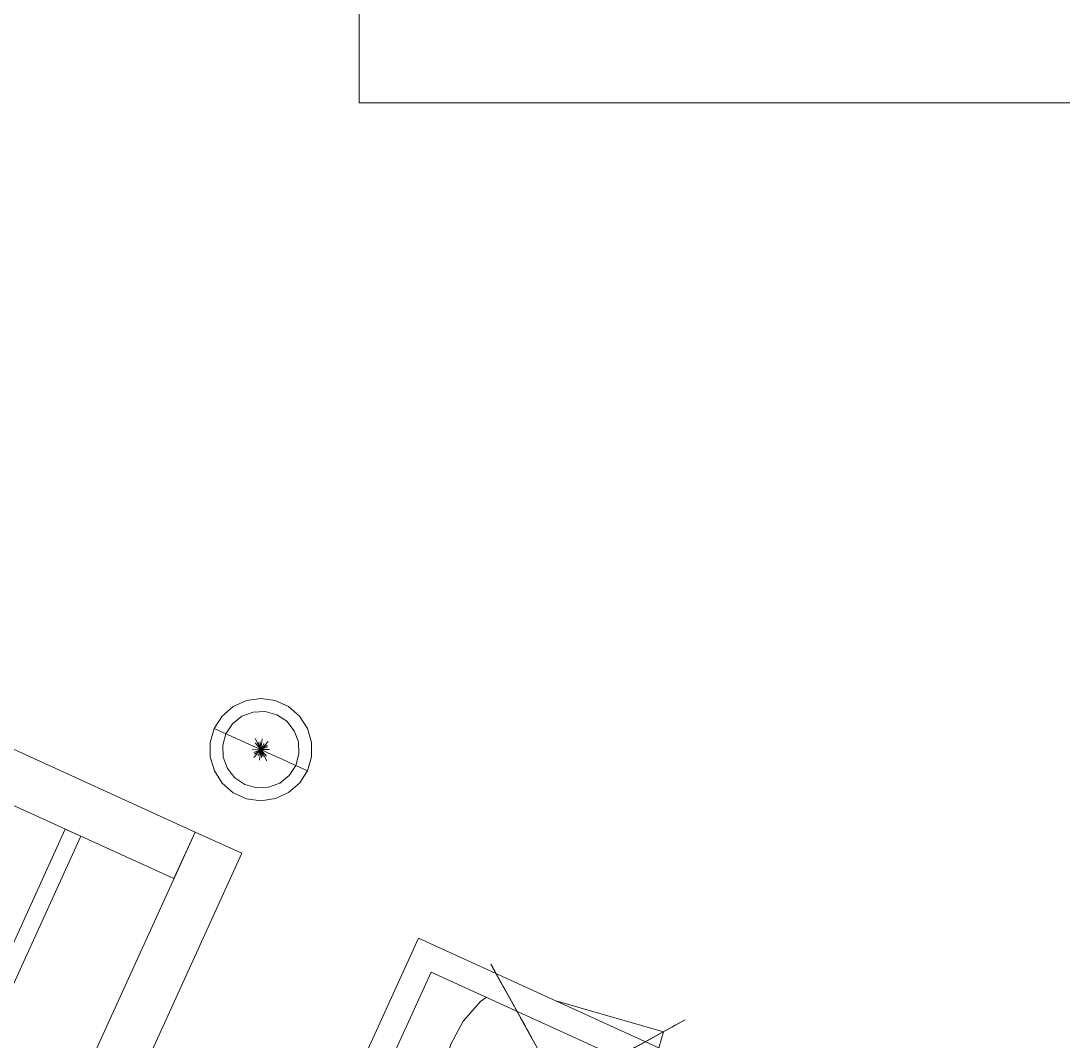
# Model space of a CAD drawing. Header units: inches. Extents: x -578 to 1873, y 397 to 1812.
# Drawn here: x 314 to 436.2, y 1217.8 to 1337.5 of the extents above; entities that cross this region are included whole.
import ezdxf

# ---------------------------------------------------------------- set-up
doc = ezdxf.new("R2010")
doc.units = ezdxf.units.IN
doc.header["$MEASUREMENT"] = 0
for name, color, linetype, lineweight in [('A-FLOR', 192, 'Continuous', 13), ('A-WALL', 113, 'Continuous', 13), ('E-LITE-EQPM', 33, 'Continuous', 9), ('I-FURN', 30, 'Continuous', 9), ('L-HRDS', 13, 'Continuous', 9), ('L-PLNT', 71, 'Continuous', 9)]:
    doc.layers.add(name, color=color, linetype=linetype, lineweight=lineweight)

# ---------------------------------------------------------------- blocks, each defined once
blk = doc.blocks.new('3D Cad File Example_dwg_Pergola Modern - Pergola-1094976-_3D_-2974-Level 1')
at = {"layer": 'I-FURN'}
for p, q in [((85.5, 54), (-85.5, 54)), ((91.5, 54), (85.5, 54)), ((85.5, 54), (85.5, -54)), ((85.5, 54), (85.5, 48)), ((91.5, 54), (91.5, -54)), ((85.5, 48), (-85.5, 48)), ((73.5, 48), (71.5, 48)), ((71.5, 48), (71.5, -48)), ((73.5, 48), (73.5, -48))]:
    blk.add_line(p, q, dxfattribs=at)
blk = doc.blocks.new('3D Cad File Example_dwg_RPC Shrub - Lupin 3_-10_-1394599-_3D_-V85-Level 1')
at = {"layer": 'L-PLNT'}
for p, q in [((0, 16.02), (0, 16.76)), ((0, 16.76), (0, 8.9)), ((0, 7.27), (0, 16.02)), ((0, 14.98), (0, 15.42)), ((0, 15.42), (0, 15.14)), ((0, 15.14), (0, 10.95)), ((0, 14.98), (0, 9.94)), ((0, 14.09), (0, 14.83)), ((0, 14.83), (0, 8.16)), ((0, 13.86), (-9.28, 4.58)), ((0, 9.19), (0, 14.09)), ((1.39, 12.47), (0, 13.86)), ((0, 8.14), (0, 10.95)), ((0, 9.87), (0, 10.08)), ((0, 10.08), (0, 8.9)), ((0, 8.16), (0, 9.94)), ((0, 9.87), (0, 9.48)), ((0, 7.12), (0, 9.64)), ((0, 9.59), (0, 9.64)), ((0, 9.59), (0, 9.51)), ((0, 9.51), (0, 9.39)), ((0, 9.48), (0, 6.82)), ((0, 9.39), (0, 9.26)), ((0, 9.26), (0, 9.12)), ((0, 8.9), (0, 9.19)), ((0, 8.34), (0, 9.14)), ((0, 9.14), (0, 7.56)), ((0, 9.12), (0, 9)), ((0, 8.9), (0, 9)), ((0, 7.8), (0, 8.34)), ((0, 6.82), (0, 8.3)), ((0, 8.2), (0, 8.3)), ((0, 8.2), (0, 8.08)), ((0, 7.56), (0, 8.14)), ((0, 8.08), (0, 7.95)), ((0, 7.95), (0, 7.81)), ((0, 7.81), (0, 7.56)), ((0, 7.81), (0, 7.7)), ((0, 7.48), (0, 7.8)), ((0, 7.71), (0, -9.7)), ((0, 7.61), (0, 7.7)), ((0, 7.56), (0, 7.61)), ((0, 7.41), (0, 7.56)), ((0, 7.43), (0, 7.56)), ((0, 7.48), (0, 7.41)), ((0, 7.43), (0, 7.32)), ((0, 6.38), (0, 7.42)), ((0, 7.41), (0, 7.42)), ((0, 6.82), (0, 7.41)), ((0, 7.32), (0, 7.24)), ((0, 7.27), (0, 7.12)), ((0, 7.24), (0, 7.17)), ((0, 7.17), (0, 7.11)), ((0, 7.11), (0, 7.05)), ((0, 7.05), (0, 6.97)), ((0, 6.97), (0, 6.38)), ((0, 6.82), (0, 5.93)), ((0, 3.56), (0, 5.93)), ((0, 5.19), (0, 5.34)), ((0, 4.3), (0, 5.34)), ((0, 5.19), (0, 4.3)), ((0, 4.3), (0, 3.56)), ((0, 4.3), (0, 3.71)), ((0, 3.11), (0, 3.71)), ((0, 2.04), (0, 3.39)), ((0, 3.39), (0, 3.2)), ((0, 3.2), (0, 2.37)), ((0, 2.22), (0, 3.11)), ((0, 2.37), (0, 2.22)), ((0, 2.04), (0, 2.22)), ((0, 2.22), (0, 0.84)), ((0, 1.04), (0, 1.48)), ((0, 1.48), (0, 0.12)), ((0, 1.04), (0, -1.33)), ((0, 0.84), (0, 0.21)), ((0, 0.12), (0, 0.21)), ((-16, 0), (-16.76, 0)), ((-16.76, 0), (-16.61, 0)), ((-8.9, 0), (-16.61, 0)), ((-16.45, 0), (-16.46, 0)), ((-16.46, 0), (-14.6, 0)), ((-16.45, 0), (-14.43, 0)), ((-16, 0), (-13.82, 0)), ((-14.6, 0), (-10.56, 0)), ((-8.01, 0), (-14.43, 0)), ((-10.38, 0), (-13.94, 0)), ((-13.94, 0), (-13.74, 0)), ((-13.74, 0), (-13.82, 0)), ((-13.79, 0), (-13.05, 0)), ((-13.79, 0), (-8.45, 0)), ((-13.05, 0), (-7.12, 0)), ((-8.75, 0), (-11.27, 0)), ((-11.27, 0), (-10.38, 0)), ((-7.86, 0), (-10.56, 0)), ((7.32, 0), (-10.1, 0)), ((-10.1, 0), (-8.33, 0)), ((-7.86, 0), (-9.79, 0)), ((-9.79, 0), (-9.7, 0)), ((-9.7, 0), (-9.54, 0)), ((-9.54, 0), (-9.33, 0)), ((-9.33, 0), (-9.09, 0)), ((-8.9, 0), (-9.19, 0)), ((-9.19, 0), (-8.01, 0)), ((-9.09, 0), (-8.85, 0)), ((-8.85, 0), (-8.63, 0)), ((-8.75, 0), (-8.36, 0)), ((-8.45, 0), (-8.63, 0)), ((-8.33, 0), (-8.36, 0)), ((-8.11, 0), (-8.16, 0)), ((-8.16, 0), (-5.91, 0)), ((-8.02, 0), (-8.11, 0)), ((-7.64, 0), (-8.02, 0)), ((-7.52, 0), (-7.64, 0)), ((-7.52, 0), (-7.41, 0)), ((-7.41, 0), (-4.6, 0)), ((-7.12, 0), (-6.97, 0)), ((-6.97, 0), (-6.11, 0)), ((-5.91, 0), (-6.11, 0)), ((-4.3, 0), (-5.04, 0)), ((-4.6, 0), (-5.04, 0)), ((-2.67, 0), (-4.3, 0)), ((-2.65, 0), (-3.78, 0)), ((-3.78, 0), (-3.74, 0)), ((-3.74, 0), (-3.14, 0)), ((-2.08, 0), (-3.14, 0)), ((-2.67, 0), (-2.37, 0)), ((-1.78, 0), (-2.65, 0)), ((-1.48, 0), (-2.37, 0)), ((-2.08, 0), (-1.78, 0)), ((-1.33, 0), (-1.48, 0)), ((1.04, 0), (-1.33, 0)), ((1.48, 0), (0.12, 0)), ((0.12, 0), (0.21, 0)), ((0.84, 0), (0.21, 0)), ((2.22, 0), (0.84, 0)), ((1.04, 0), (1.48, 0)), ((2.04, 0), (2.22, 0)), ((2.04, 0), (3.39, 0)), ((2.22, 0), (3.11, 0)), ((2.37, 0), (2.22, 0)), ((3.2, 0), (2.37, 0)), ((3.11, 0), (3.71, 0)), ((3.39, 0), (3.2, 0)), ((4.3, 0), (3.56, 0)), ((3.56, 0), (5.93, 0)), ((4.3, 0), (3.71, 0)), ((5.19, 0), (4.3, 0)), ((4.3, 0), (5.34, 0)), ((5.19, 0), (5.34, 0)), ((6.82, 0), (5.93, 0)), ((6.97, 0), (6.38, 0)), ((6.38, 0), (7.42, 0)), ((6.82, 0), (7.41, 0)), ((9.48, 0), (6.82, 0)), ((6.82, 0), (8.3, 0)), ((7.05, 0), (6.97, 0)), ((7.11, 0), (7.05, 0)), ((7.17, 0), (7.11, 0)), ((7.27, 0), (7.12, 0)), ((7.12, 0), (9.64, 0)), ((7.24, 0), (7.17, 0)), ((7.32, 0), (7.24, 0)), ((7.27, 0), (16.02, 0)), ((7.43, 0), (7.32, 0)), ((7.48, 0), (7.41, 0)), ((7.41, 0), (7.56, 0)), ((7.41, 0), (7.42, 0)), ((7.43, 0), (7.56, 0)), ((7.48, 0), (7.8, 0)), ((7.94, 0), (7.56, 0)), ((7.56, 0), (8.14, 0)), ((9.14, 0), (7.56, 0)), ((7.56, 0), (7.61, 0)), ((7.61, 0), (7.7, 0)), ((7.81, 0), (7.7, 0)), ((7.8, 0), (8.34, 0)), ((7.95, 0), (7.81, 0)), ((8.27, 0), (7.94, 0)), ((8.08, 0), (7.95, 0)), ((8.2, 0), (8.08, 0)), ((8.14, 0), (10.95, 0)), ((14.83, 0), (8.16, 0)), ((8.16, 0), (9.94, 0)), ((8.2, 0), (8.3, 0)), ((8.58, 0), (8.27, 0)), ((8.34, 0), (9.14, 0)), ((8.88, 0), (8.58, 0)), ((9.19, 0), (8.88, 0)), ((10.08, 0), (8.9, 0)), ((8.9, 0), (9, 0)), ((16.76, 0), (8.9, 0)), ((8.9, 0), (9.19, 0)), ((9.12, 0), (9, 0)), ((9.26, 0), (9.12, 0)), ((9.52, 0), (9.19, 0)), ((9.19, 0), (14.09, 0)), ((9.39, 0), (9.26, 0)), ((9.51, 0), (9.39, 0)), ((9.87, 0), (9.48, 0)), ((9.59, 0), (9.51, 0)), ((9.52, 0), (9.76, 0)), ((9.59, 0), (9.64, 0)), ((9.87, 0), (10.08, 0)), ((14.98, 0), (9.94, 0)), ((15.14, 0), (10.95, 0)), ((14.09, 0), (14.83, 0)), ((14.98, 0), (15.42, 0)), ((15.42, 0), (15.14, 0)), ((16.02, 0), (16.76, 0)), ((-13.59, -2.34), (-13.49, -3.17)), ((0, -1.33), (0, -1.48)), ((0, -1.48), (0, -2.37)), ((0, -2.08), (0, -1.78)), ((0, -1.78), (0, -2.65)), ((0, -2.08), (0, -3.14)), ((0, -2.67), (0, -2.37)), ((-13.49, -3.17), (-12.45, -6.09)), ((0, -2.65), (0, -3.78)), ((0, -2.67), (0, -4.3)), ((0, -3.74), (0, -3.14)), ((13.35, -3.55), (12.45, -6.09)), ((0, -3.78), (0, -3.74)), ((0, -4.3), (0, -5.04)), ((0, -7.41), (0, -4.6)), ((0, -4.6), (0, -5.04)), ((-12.45, -6.09), (-10.81, -8.66)), ((0, -8.16), (0, -5.91)), ((0, -5.91), (0, -6.11)), ((0, -6.97), (0, -6.11)), ((12.45, -6.09), (10.81, -8.66)), ((0, -7.12), (0, -6.97)), ((0, -13.05), (0, -7.12)), ((0, -7.52), (0, -7.41)), ((0, -7.52), (0, -7.64)), ((0, -7.64), (0, -8.02)), ((0, -7.86), (0, -9.79)), ((0, -7.86), (0, -10.56)), ((0, -9.19), (0, -8.01)), ((0, -8.01), (0, -14.43)), ((0, -8.02), (0, -8.11)), ((0, -8.11), (0, -8.16)), ((0, -9.7), (0, -8.33)), ((0, -8.33), (0, -8.36)), ((0, -8.75), (0, -8.36)), ((0, -13.79), (0, -8.45)), ((0, -8.45), (0, -8.63)), ((-10.81, -8.66), (-8.66, -10.81)), ((0, -8.85), (0, -8.63)), ((0, -8.75), (0, -11.27)), ((0, -9.09), (0, -8.85)), ((0, -8.9), (0, -9.19)), ((0, -8.9), (0, -16.61)), ((0, -9.33), (0, -9.09)), ((0, -9.54), (0, -9.33)), ((0, -9.7), (0, -9.54)), ((0, -9.79), (0, -9.7)), ((10.81, -8.66), (8.66, -10.81)), ((-8.66, -10.81), (-6.09, -12.45)), ((0, -11.27), (0, -10.38)), ((0, -10.38), (0, -13.94)), ((0, -14.6), (0, -10.56)), ((8.66, -10.81), (6.09, -12.45)), ((-6.09, -12.45), (-4.8, -12.91)), ((0, -13.79), (0, -13.05)), ((3.17, -13.49), (6.09, -12.45)), ((-0.49, -13.8), (0, -13.86)), ((0, -13.86), (3.17, -13.49)), ((0, -13.94), (0, -13.74)), ((0, -13.74), (0, -13.82)), ((0, -16), (0, -13.82)), ((0, -16.45), (0, -14.43)), ((0, -16.46), (0, -14.6)), ((0, -16), (0, -16.76)), ((0, -16.45), (0, -16.46)), ((0, -16.76), (0, -16.61))]:
    blk.add_line(p, q, dxfattribs=at)
blk = doc.blocks.new('3D Cad File Example_dwg_Planter Box - 96_L x 20_W x 24_H-1472894-_3D_-3529-Level 1')
at = {"layer": 'L-HRDS'}
for p, q in [((48, 10), (-48, 10)), ((-48, -10), (-48, 10)), ((48, 10), (48, -10)), ((45, 7), (-45, 7)), ((-45, -7), (-45, 7)), ((45, -7), (45, 7)), ((45, -7), (-45, -7)), ((48, -10), (-48, -10))]:
    blk.add_line(p, q, dxfattribs=at)
blk = doc.blocks.new('3D Cad File Example_dwg_Bollard Light - Incandescent - 120V-2052859-_3D_-3531-Level 1')
at = {"layer": 'E-LITE-EQPM'}
for p, q in [((-6.19, 1.26), (-7.74, 0.55)), ((-6.19, 1.26), (-4.5, 1.5)), ((-4.5, 1.5), (-2.81, 1.26)), ((-4.5, 0), (-4.5, 1.5)), ((-1.26, 0.55), (-2.81, 1.26)), ((-7.74, 0.55), (-9.03, -0.57)), ((-4.5, 0), (-5.89, -0.22)), ((-4.5, 0), (-5.89, -0.22)), ((-4.5, 0), (-3.11, -0.22)), ((-4.5, 0), (-4.5, -0.22)), ((-4.5, 0), (-3.11, -0.22)), ((0.03, -0.57), (-1.26, 0.55)), ((-9.03, -0.57), (-9.96, -2.01)), ((-8.14, -1.85), (-7.15, -0.86)), ((-8.14, -1.85), (-7.15, -0.86)), ((-5.89, -0.22), (-7.15, -0.86)), ((-5.89, -0.22), (-7.15, -0.86)), ((-4.5, -0.86), (-4.5, -0.22)), ((-4.5, -0.86), (-4.5, -1.85)), ((-1.85, -0.86), (-3.11, -0.22)), ((-1.85, -0.86), (-3.11, -0.22)), ((-0.86, -1.85), (-1.85, -0.86)), ((-0.86, -1.85), (-1.85, -0.86)), ((0.96, -2.01), (0.03, -0.57)), ((-10.44, -3.65), (-9.96, -2.01)), ((-8.14, -1.85), (-8.78, -3.11)), ((-8.14, -1.85), (-8.78, -3.11)), ((-4.5, -3.11), (-4.5, -1.85)), ((-0.22, -3.11), (-0.86, -1.85)), ((-0.22, -3.11), (-0.86, -1.85)), ((1.44, -3.65), (0.96, -2.01)), ((-10.44, -5.35), (-10.44, -3.65)), ((-8.78, -3.11), (-9, -4.5)), ((-8.78, -3.11), (-9, -4.5)), ((-4.5, -4.5), (-4.94, -3.58)), ((-4.5, -4.5), (-4.5, -3.11)), ((-4.5, -4.5), (-3.58, -3.33)), ((-4.5, -4.5), (-4.06, -3.58)), ((0, -4.5), (-0.22, -3.11)), ((0, -4.5), (-0.22, -3.11)), ((1.44, -5.35), (1.44, -3.65)), ((-9, -4.5), (-8.78, -5.89)), ((-9, -4.5), (-8.78, -5.89)), ((-4.5, -4.5), (-5.7, -4.12)), ((-4.5, -4.5), (-5.7, -4.88)), ((-4.5, -4.5), (-5.42, -5.67)), ((-4.5, -4.5), (-5.31, -4.5)), ((-4.5, -4.5), (-5.29, -4.96)), ((-4.5, -4.5), (-5.28, -4.04)), ((-4.5, -4.5), (-5.15, -3.9)), ((-4.5, -4.5), (-5.15, -5.1)), ((-4.5, -4.5), (-4.94, -5.42)), ((-4.5, -4.5), (-3.85, -3.9)), ((-4.5, -4.5), (-3.71, -4.04)), ((-4.5, -4.5), (-3.3, -4.12)), ((-4.5, -4.5), (-4.5, -5.89)), ((-4.5, -4.5), (-3.69, -4.5)), ((-4.5, -4.5), (-3.72, -4.96)), ((-4.5, -4.5), (-3.3, -4.88)), ((-4.5, -4.5), (-4.06, -5.42)), ((-4.5, -4.5), (-3.85, -5.1)), ((-0.22, -5.89), (0, -4.5)), ((-0.22, -5.89), (0, -4.5)), ((-9.96, -6.99), (-10.44, -5.35)), ((-8.14, -7.15), (-8.78, -5.89)), ((-8.14, -7.15), (-8.78, -5.89)), ((-4.5, -7.15), (-4.5, -5.89)), ((-0.86, -7.15), (-0.22, -5.89)), ((-0.86, -7.15), (-0.22, -5.89)), ((0.96, -6.99), (1.44, -5.35)), ((-9.03, -8.43), (-9.96, -6.99)), ((-8.14, -7.15), (-7.15, -8.14)), ((-8.14, -7.15), (-7.15, -8.14)), ((-4.5, -8.14), (-4.5, -7.15)), ((-0.86, -7.15), (-1.85, -8.14)), ((-0.86, -7.15), (-1.85, -8.14)), ((0.03, -8.43), (0.96, -6.99)), ((-7.74, -9.55), (-9.03, -8.43)), ((-7.15, -8.14), (-5.89, -8.78)), ((-7.15, -8.14), (-5.89, -8.78)), ((-4.5, -8.78), (-4.5, -8.14)), ((-3.11, -8.78), (-1.85, -8.14)), ((-3.11, -8.78), (-1.85, -8.14)), ((0.03, -8.43), (-1.26, -9.55)), ((-6.19, -10.26), (-7.74, -9.55)), ((-4.5, -9), (-5.89, -8.78)), ((-4.5, -9), (-5.89, -8.78)), ((-4.5, -9), (-3.11, -8.78)), ((-4.5, -8.78), (-4.5, -9)), ((-4.5, -9), (-3.11, -8.78)), ((-4.5, -9), (-4.5, -10.5)), ((-2.81, -10.26), (-1.26, -9.55)), ((-4.5, -10.5), (-6.19, -10.26)), ((-4.5, -10.5), (-2.81, -10.26))]:
    blk.add_line(p, q, dxfattribs=at)
blk = doc.blocks.new('3D Cad File Example_dwg-2744-Level 1')
at = {"layer": 'A-FLOR'}
for q in [(-544, 172.13), (-544, 172.13), (-411.06, 158.12), (-447.88, 158.12)]:
    blk.add_line((-544, 158.12), q, dxfattribs=at)
for name, p, rotation in [('3D Cad File Example_dwg_Pergola Modern - Pergola-1094976-_3D_-2974-Level 1', (-663.44, 58.89), 335.5014258085657), ('3D Cad File Example_dwg_Bollard Light - Incandescent - 120V-2052859-_3D_-3531-Level 1', (-557.77, 88.21), 65.50142580856586), ('3D Cad File Example_dwg_RPC Shrub - Lupin 3_-10_-1394599-_3D_-V85-Level 1', (-520.46, 42.44), 298.9999999999998), ('3D Cad File Example_dwg_Planter Box - 96_L x 20_W x 24_H-1472894-_3D_-3529-Level 1', (-497.53, 31.11), 155.5014258085656)]:
    blk.add_blockref(name, p, dxfattribs=dict(rotation=rotation))

msp = doc.modelspace()

# ---------------------------------------------------------------- block references
at = {"layer": 'A-WALL', "color": 30, "lineweight": 9}
msp.add_blockref('3D Cad File Example_dwg-2744-Level 1', (897.69, 1169.79), dxfattribs=at)

doc.saveas('drawing.dxf')
